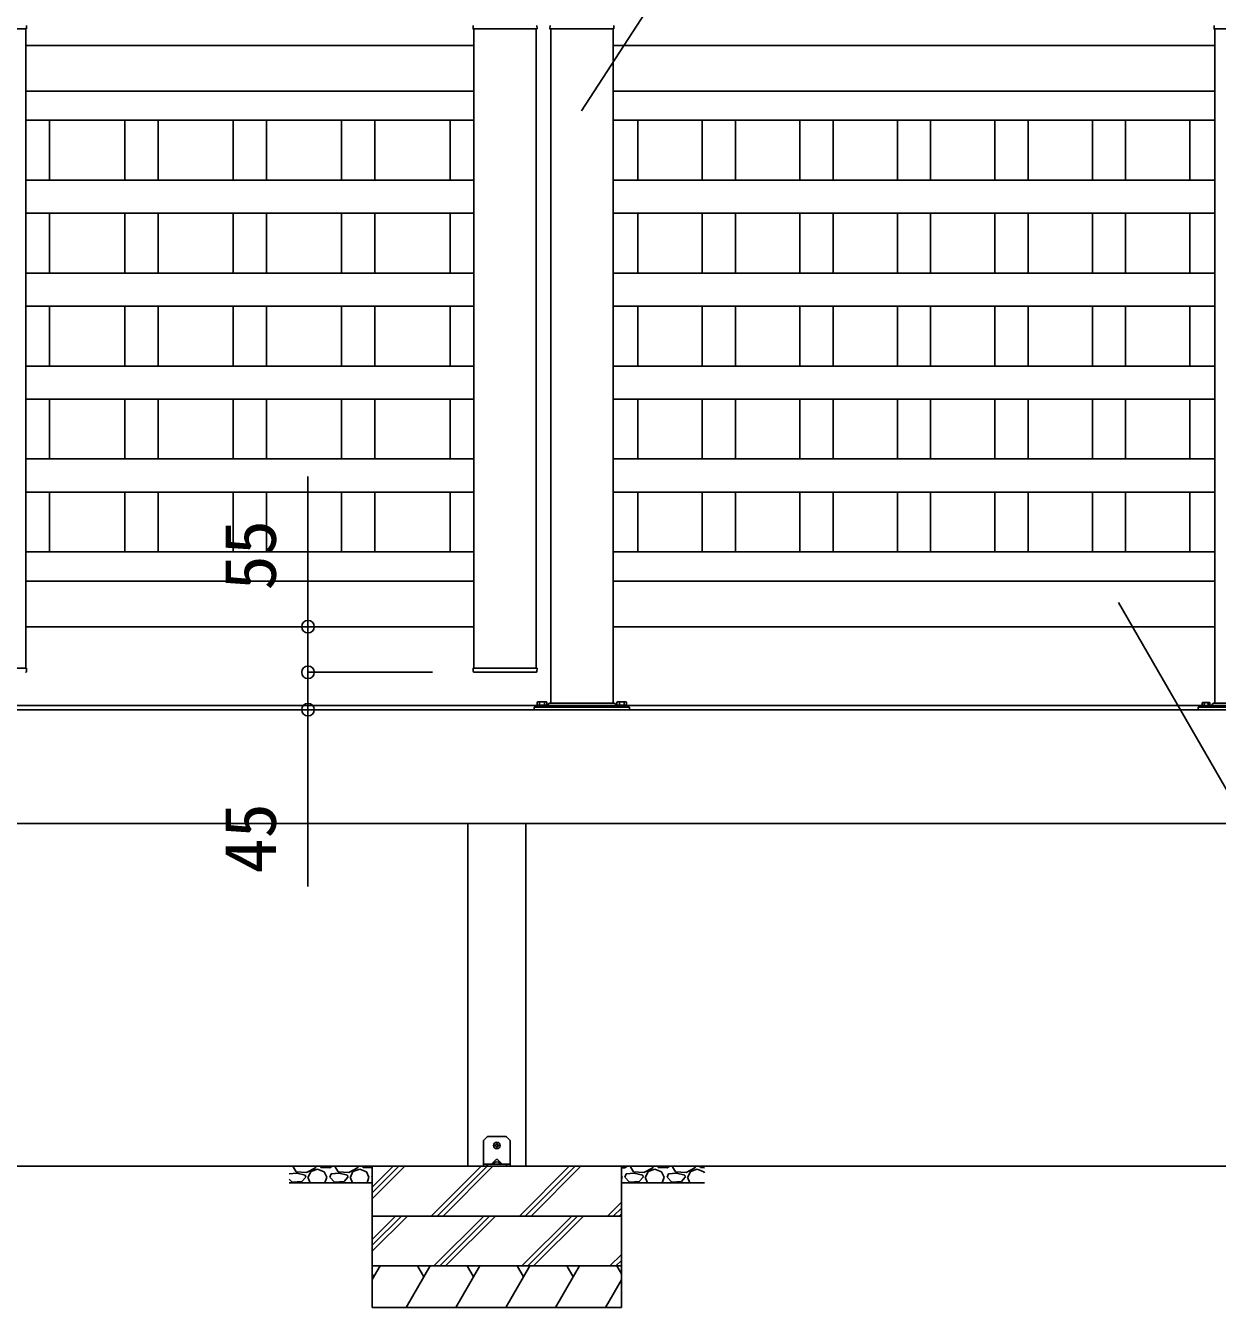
# Model space of a CAD drawing. Units: millimetres, scale not verified. Extents: x -4375 to 4375, y -6502 to 6475.
# Drawn here: x -568 to 868, y 78 to 1622 of the extents above; entities that cross this region are included whole.
import ezdxf
from ezdxf.enums import TextEntityAlignment as Align

# ---------------------------------------------------------------- set-up
doc = ezdxf.new("R2010")
doc.units = ezdxf.units.MM
doc.header["$LTSCALE"] = 30
for name, color, linetype in [('0-2_YKK_13', 4, 'Continuous'), ('0-3_YKK_A1', 4, 'Continuous'), ('0-4_YKK_D', 6, 'Continuous')]:
    doc.layers.add(name, color=color, linetype=linetype)
doc.styles.add('ＭＳ ゴシック', font='')
doc.styles.get('ＭＳ ゴシック').set_extended_font_data('MS Gothic')

msp = doc.modelspace()

# ---------------------------------------------------------------- linework, layer by layer
at = {"layer": '0-2_YKK_13'}
for p, q in [((-11.59, 283.61), (-16, 279.2)), ((-16, 251.2), (-16, 279.2)), ((10.17, 284.2), (-10.17, 284.2)), ((16, 279.2), (11.59, 283.61)), ((16, 251.2), (16, 279.2)), ((-2.24, 273.7), (-1.14, 273.72)), ((-2.24, 272.7), (-1.14, 272.68)), ((-1.14, 273.72), (-0.62, 273.82)), ((-1.14, 272.68), (-0.62, 272.58)), ((-0.52, 274.34), (-0.62, 273.82)), ((-0.52, 272.06), (-0.62, 272.58)), ((-0.5, 275.44), (-0.52, 274.34)), ((-0.5, 270.96), (-0.52, 272.06)), ((0.5, 275.44), (0.52, 274.34)), ((0.5, 270.96), (0.52, 272.06)), ((0.52, 274.34), (0.62, 273.82)), ((0.52, 272.06), (0.62, 272.58)), ((1.14, 273.72), (0.62, 273.82)), ((1.14, 272.68), (0.62, 272.58)), ((2.24, 273.7), (1.14, 273.72)), ((2.24, 272.7), (1.14, 272.68)), ((-16, 250.7), (-16, 251.2)), ((-11.59, 248.2), (-16, 248.2)), ((-11.59, 250.7), (-10.17, 250.7)), ((-11.59, 248.2), (-11.59, 250.7)), ((-10.17, 248.2), (-11.59, 248.2)), ((10.17, 250.7), (-10.17, 250.7)), ((10.17, 248.2), (-10.17, 248.2)), ((-1.44, 255.66), (-5.9, 251.2)), ((-4, 251.62), (-4, 251.2)), ((-3.5, 250.7), (3.5, 250.7)), ((5.9, 251.2), (1.44, 255.66)), ((4, 251.62), (4, 251.2)), ((10.17, 250.7), (11.59, 250.7)), ((11.59, 248.2), (10.17, 248.2)), ((11.59, 250.7), (16, 250.7)), ((11.59, 250.7), (11.59, 248.2)), ((16, 248.2), (11.59, 248.2)), ((16, 251.2), (16, 250.7)), ((16, 250.7), (16, 248.2))]:
    msp.add_line(p, q, dxfattribs=at)
msp.add_lwpolyline([(-16, 248.2), (-16, 250.7), (-11.59, 250.7)], dxfattribs=at)
msp.add_circle((0, 273.2), 4, dxfattribs=at)
for centre, radius, start, end in [((-10.17, 282.2), 2, 90, 135), ((10.17, 282.2), 2, 45, 90), ((0, 273.2), 2.3, 167.44414, 192.55586), ((0, 273.2), 2.3, 77.44414, 102.55586), ((0, 273.2), 2.3, 257.44414, 282.55586), ((0, 273.2), 2.3, 347.44414, 12.55586), ((-3, 251.62), 1, 126.03188, 180), ((-3.5, 251.2), 0.5, 180, 270), ((0, 247.5), 6.1, 53.96812, 126.03188), ((3.5, 251.2), 0.5, 270, 0), ((3, 251.62), 1, 0, 53.96812)]:
    msp.add_arc(centre, radius, start, end, dxfattribs=at)
for centre, major_axis, ratio, start_param, end_param in [((-5.4, 251.2), (0.688, 0.425), 0.381966, 2.1243707, 3.695167), ((0, 252.77), (0, -3.54), 0.707107, 2.5261129, 3.7570724), ((5.4, 251.2), (0.688, -0.425), 0.381966, 5.7296109, 7.3004073)]:
    msp.add_ellipse(centre, major_axis=major_axis, ratio=ratio, start_param=start_param, end_param=end_param, dxfattribs=at)
at = {"layer": '0-3_YKK_A1'}
for p, q in [((-566.5, 1618.2), (-566.71, 1622.25)), ((48.5, 1618.2), (48.29, 1622.25)), ((141, 1618.2), (140.79, 1622.25)), ((-567.5, 848.2), (-567.5, 1618.2)), ((-27.5, 848.2), (-27.5, 1618.2)), ((47.5, 848.2), (47.5, 1618.2)), ((65, 806.2), (65, 1618.2)), ((140, 1618.2), (140, 806.2)), ((865, 1618.2), (865, 806.2)), ((-567.5, 1598.2), (-27.5, 1598.2)), ((865, 1598.2), (140, 1598.2)), ((-567.5, 1543.2), (-27.5, 1543.2)), ((865, 1543.2), (140, 1543.2)), ((-567.5, 1508.2), (-27.5, 1508.2)), ((-539, 1436.2), (-539, 1508.2)), ((-448, 1436.2), (-448, 1508.2)), ((-408, 1436.2), (-408, 1508.2)), ((-317.5, 1436.2), (-317.5, 1508.2)), ((-277.5, 1436.2), (-277.5, 1508.2)), ((-187, 1436.2), (-187, 1508.2)), ((-147, 1436.2), (-147, 1508.2)), ((-56, 1508.2), (-56, 1436.2)), ((140, 1508.2), (865, 1508.2)), ((170, 1508.2), (170, 1436.2)), ((247.5, 1508.2), (247.5, 1436.2)), ((287.5, 1508.2), (287.5, 1436.2)), ((287.5, 1508.2), (287.5, 1436.2)), ((365, 1508.2), (365, 1436.2)), ((405, 1508.2), (405, 1436.2)), ((405, 1508.2), (405, 1436.2)), ((482.5, 1508.2), (482.5, 1436.2)), ((522.5, 1508.2), (522.5, 1436.2)), ((522.5, 1508.2), (522.5, 1436.2)), ((600, 1508.2), (600, 1436.2)), ((640, 1508.2), (640, 1436.2)), ((640, 1508.2), (640, 1436.2)), ((717.5, 1508.2), (717.5, 1436.2)), ((757.5, 1508.2), (757.5, 1436.2)), ((835, 1508.2), (835, 1436.2)), ((-567.5, 1436.2), (-27.5, 1436.2)), ((140, 1436.2), (865, 1436.2)), ((-567.5, 1396.2), (-27.5, 1396.2)), ((-539, 1324.2), (-539, 1396.2)), ((-448, 1324.2), (-448, 1396.2)), ((-408, 1324.2), (-408, 1396.2)), ((-317.5, 1324.2), (-317.5, 1396.2)), ((-277.5, 1324.2), (-277.5, 1396.2)), ((-187, 1324.2), (-187, 1396.2)), ((-147, 1324.2), (-147, 1396.2)), ((-56, 1396.2), (-56, 1324.2)), ((140, 1396.2), (865, 1396.2)), ((170, 1396.2), (170, 1324.2)), ((247.5, 1396.2), (247.5, 1324.2)), ((287.5, 1396.2), (287.5, 1324.2)), ((287.5, 1396.2), (287.5, 1324.2)), ((365, 1396.2), (365, 1324.2)), ((405, 1396.2), (405, 1324.2)), ((405, 1396.2), (405, 1324.2)), ((482.5, 1396.2), (482.5, 1324.2)), ((522.5, 1396.2), (522.5, 1324.2)), ((522.5, 1396.2), (522.5, 1324.2)), ((600, 1396.2), (600, 1324.2)), ((640, 1396.2), (640, 1324.2)), ((640, 1396.2), (640, 1324.2)), ((717.5, 1396.2), (717.5, 1324.2)), ((757.5, 1396.2), (757.5, 1324.2)), ((835, 1396.2), (835, 1324.2)), ((-567.5, 1324.2), (-27.5, 1324.2)), ((140, 1324.2), (865, 1324.2)), ((-567.5, 1284.2), (-27.5, 1284.2)), ((-539, 1212.2), (-539, 1284.2)), ((-448, 1212.2), (-448, 1284.2)), ((-408, 1212.2), (-408, 1284.2)), ((-317.5, 1212.2), (-317.5, 1284.2)), ((-277.5, 1212.2), (-277.5, 1284.2)), ((-187, 1212.2), (-187, 1284.2)), ((-147, 1212.2), (-147, 1284.2)), ((-56, 1284.2), (-56, 1212.2)), ((140, 1284.2), (865, 1284.2)), ((170, 1284.2), (170, 1212.2)), ((247.5, 1284.2), (247.5, 1212.2)), ((287.5, 1284.2), (287.5, 1212.2)), ((287.5, 1284.2), (287.5, 1212.2)), ((365, 1284.2), (365, 1212.2)), ((405, 1284.2), (405, 1212.2)), ((405, 1284.2), (405, 1212.2)), ((482.5, 1284.2), (482.5, 1212.2)), ((522.5, 1284.2), (522.5, 1212.2)), ((522.5, 1284.2), (522.5, 1212.2)), ((600, 1284.2), (600, 1212.2)), ((640, 1284.2), (640, 1212.2)), ((640, 1284.2), (640, 1212.2)), ((717.5, 1284.2), (717.5, 1212.2)), ((757.5, 1284.2), (757.5, 1212.2)), ((835, 1284.2), (835, 1212.2)), ((-567.5, 1212.2), (-27.5, 1212.2)), ((140, 1212.2), (865, 1212.2)), ((-567.5, 1172.2), (-27.5, 1172.2)), ((-539, 1100.2), (-539, 1172.2)), ((-448, 1100.2), (-448, 1172.2)), ((-408, 1100.2), (-408, 1172.2)), ((-317.5, 1100.2), (-317.5, 1172.2)), ((-277.5, 1100.2), (-277.5, 1172.2)), ((-187, 1100.2), (-187, 1172.2)), ((-147, 1100.2), (-147, 1172.2)), ((-56, 1172.2), (-56, 1100.2)), ((140, 1172.2), (865, 1172.2)), ((170, 1172.2), (170, 1100.2)), ((247.5, 1172.2), (247.5, 1100.2)), ((287.5, 1172.2), (287.5, 1100.2)), ((287.5, 1172.2), (287.5, 1100.2)), ((365, 1172.2), (365, 1100.2)), ((405, 1172.2), (405, 1100.2)), ((405, 1172.2), (405, 1100.2)), ((482.5, 1172.2), (482.5, 1100.2)), ((522.5, 1172.2), (522.5, 1100.2)), ((522.5, 1172.2), (522.5, 1100.2)), ((600, 1172.2), (600, 1100.2)), ((640, 1172.2), (640, 1100.2)), ((640, 1172.2), (640, 1100.2)), ((717.5, 1172.2), (717.5, 1100.2)), ((757.5, 1172.2), (757.5, 1100.2)), ((835, 1172.2), (835, 1100.2)), ((-567.5, 1100.2), (-27.5, 1100.2)), ((140, 1100.2), (865, 1100.2)), ((-567.5, 1060.2), (-27.5, 1060.2)), ((-539, 988.2), (-539, 1060.2)), ((-448, 988.2), (-448, 1060.2)), ((-408, 988.2), (-408, 1060.2)), ((-317.5, 988.2), (-317.5, 1060.2)), ((-277.5, 988.2), (-277.5, 1060.2)), ((-187, 988.2), (-187, 1060.2)), ((-147, 988.2), (-147, 1060.2)), ((-56, 1060.2), (-56, 988.2)), ((140, 1060.2), (865, 1060.2)), ((170, 1060.2), (170, 988.2)), ((247.5, 1060.2), (247.5, 988.2)), ((287.5, 1060.2), (287.5, 988.2)), ((287.5, 1060.2), (287.5, 988.2)), ((365, 1060.2), (365, 988.2)), ((405, 1060.2), (405, 988.2)), ((405, 1060.2), (405, 988.2)), ((482.5, 1060.2), (482.5, 988.2)), ((522.5, 1060.2), (522.5, 988.2)), ((522.5, 1060.2), (522.5, 988.2)), ((600, 1060.2), (600, 988.2)), ((640, 1060.2), (640, 988.2)), ((640, 1060.2), (640, 988.2)), ((717.5, 1060.2), (717.5, 988.2)), ((757.5, 1060.2), (757.5, 988.2)), ((835, 1060.2), (835, 988.2)), ((-567.5, 988.2), (-27.5, 988.2)), ((140, 988.2), (865, 988.2)), ((-567.5, 953.2), (-27.5, 953.2)), ((140, 953.2), (865, 953.2)), ((-567.5, 898.2), (-27.5, 898.2)), ((140, 898.2), (865, 898.2)), ((-566.5, 848.2), (-566.71, 844.15)), ((47.29, 843.2), (-27.29, 843.2)), ((48.5, 848.2), (48.29, 844.15)), ((1824.5, 803.2), (-1824.5, 803.2)), ((-1824.5, 803.2), (1824.5, 803.2)), ((49.5, 807.62), (48.73, 807.17)), ((48.73, 807.17), (48.73, 803.62)), ((48.73, 803.62), (60.27, 803.62)), ((48.8, 803.62), (48.8, 802.4)), ((49.5, 807.62), (59.5, 807.62)), ((51.61, 807.17), (51.61, 803.62)), ((57.39, 807.17), (57.39, 803.62)), ((59.5, 807.62), (60.27, 807.17)), ((60.2, 803.62), (60.2, 802.4)), ((60.27, 807.17), (60.27, 803.62)), ((61.58, 804.35), (60.46, 802.4)), ((140.22, 806.2), (64.78, 806.2)), ((143.42, 804.35), (144.54, 802.4)), ((145.5, 807.62), (144.73, 807.17)), ((144.73, 807.17), (144.73, 803.62)), ((156.27, 803.62), (144.73, 803.62)), ((144.8, 803.62), (144.8, 802.4)), ((155.5, 807.62), (145.5, 807.62)), ((147.61, 807.17), (147.61, 803.62)), ((153.39, 807.17), (153.39, 803.62)), ((155.5, 807.62), (156.27, 807.17)), ((156.2, 803.62), (156.2, 802.4)), ((156.27, 807.17), (156.27, 803.62)), ((849.8, 803.2), (859.2, 803.2)), ((849.8, 802.2), (849.8, 803.2)), ((850.5, 806.7), (849.88, 806.34)), ((849.88, 803.2), (849.88, 806.34)), ((850.5, 806.7), (858.5, 806.7)), ((852, 803.2), (857, 803.2)), ((852.19, 803.2), (852.19, 806.34)), ((852.24, 802.2), (852.24, 803.2)), ((856.76, 802.2), (856.76, 803.2)), ((856.81, 803.2), (856.81, 806.34)), ((858.5, 806.7), (859.12, 806.34)), ((859.12, 803.2), (859.12, 806.34)), ((859.2, 803.2), (859.2, 802.2)), ((861.58, 804.35), (860.34, 802.2)), ((940.22, 806.2), (864.78, 806.2)), ((-1824.5, 798.2), (1824.5, 798.2)), ((160, 801.4), (45, 801.4)), ((45, 801.4), (45, 798.2)), ((45, 798.2), (160, 798.2)), ((48, 802.4), (61, 802.4)), ((48, 801.4), (48, 802.4)), ((61, 801.4), (48, 801.4)), ((61, 802.4), (61, 801.4)), ((157, 802.4), (144, 802.4)), ((144, 802.4), (144, 801.4)), ((144, 801.4), (157, 801.4)), ((157, 801.4), (157, 802.4)), ((160, 798.2), (160, 801.4)), ((960, 801.4), (845, 801.4)), ((845, 801.4), (845, 798.2)), ((845, 798.2), (960, 798.2)), ((-1824.5, 661.2), (1824.5, 661.2)), ((-35, 661.2), (-35, 248.2)), ((35, 661.2), (35, 248.2)), ((35, 661.2), (35, 248.2)), ((2024.5, 248.2), (-2113.81, 248.2)), ((-150, 248.2), (-250, 248.2)), ((-250, 247.67), (-249.31, 248.2)), ((-245.42, 247.63), (-244.9, 248.2)), ((-241.86, 241.53), (-245.42, 247.63)), ((-217.9, 248.2), (-218.5, 246.1)), ((-212.56, 248.2), (-211.89, 246.61)), ((-201.22, 246.1), (-198.51, 248.2)), ((-194.62, 247.63), (-194.1, 248.2)), ((-191.06, 241.53), (-194.62, 247.63)), ((-167.1, 248.2), (-167.7, 246.1)), ((-161.76, 248.2), (-161.09, 246.61)), ((-150, 223.16), (-124.96, 248.2)), ((-150, 216.08), (-117.88, 248.2)), ((-150, 209.01), (-110.81, 248.2)), ((-78.89, 188.2), (-18.89, 248.2)), ((-71.82, 188.2), (-11.82, 248.2)), ((-64.75, 188.2), (-4.75, 248.2)), ((35.08, 248.2), (-35.08, 248.2)), ((27.18, 188.2), (87.18, 248.2)), ((34.25, 188.2), (94.25, 248.2)), ((41.32, 188.2), (101.32, 248.2)), ((150, 248.2), (250, 248.2)), ((154.38, 246.1), (157.09, 248.2)), ((160.98, 247.63), (161.5, 248.2)), ((164.54, 241.53), (160.98, 247.63)), ((188.5, 248.2), (187.9, 246.1)), ((193.84, 248.2), (194.51, 246.61)), ((205.18, 246.1), (207.89, 248.2)), ((211.78, 247.63), (212.3, 248.2)), ((215.34, 241.53), (211.78, 247.63)), ((239.3, 248.2), (238.7, 246.1)), ((244.64, 248.2), (245.31, 246.61)), ((-240.85, 240.01), (-250, 239.04)), ((-246.44, 228.83), (-250, 232.72)), ((-229.16, 240.52), (-241.86, 241.53)), ((-230.69, 237.47), (-240.85, 240.01)), ((-230.18, 234.93), (-234.75, 229.85)), ((-230.18, 234.93), (-230.69, 237.47)), ((-218.5, 246.1), (-229.16, 240.52)), ((-227.64, 234.93), (-224.76, 228.2)), ((-227.13, 234.93), (-224.08, 242.04)), ((-224.08, 242.04), (-215.96, 244.58)), ((-215.96, 244.58), (-207.83, 241.53)), ((-211.89, 246.61), (-201.22, 246.1)), ((-207.83, 241.53), (-204.78, 234.93)), ((-207.18, 228.2), (-204.78, 234.93)), ((-201.22, 234.93), (-199.7, 238.99)), ((-195.64, 228.83), (-201.22, 234.93)), ((-190.05, 240.01), (-199.7, 238.99)), ((-178.36, 240.52), (-191.06, 241.53)), ((-179.89, 237.47), (-190.05, 240.01)), ((-179.38, 234.93), (-183.95, 229.85)), ((-179.38, 234.93), (-179.89, 237.47)), ((-167.7, 246.1), (-178.36, 240.52)), ((-176.84, 234.93), (-173.96, 228.2)), ((-176.33, 234.93), (-173.28, 242.04)), ((-173.28, 242.04), (-165.16, 244.58)), ((-165.16, 244.58), (-157.03, 241.53)), ((-161.09, 246.61), (-150.42, 246.1)), ((-157.03, 241.53), (-153.98, 234.93)), ((-156.38, 228.2), (-153.98, 234.93)), ((-150.42, 246.1), (-150, 246.43)), ((-150.42, 234.93), (-150, 236.06)), ((-150, 234.47), (-150.42, 234.93)), ((150, 246.31), (154.38, 246.1)), ((150, 236.71), (150.82, 234.93)), ((150, 232.63), (150.82, 234.93)), ((154.38, 234.93), (155.9, 238.99)), ((159.96, 228.83), (154.38, 234.93)), ((165.55, 240.01), (155.9, 238.99)), ((177.24, 240.52), (164.54, 241.53)), ((175.71, 237.47), (165.55, 240.01)), ((176.22, 234.93), (171.65, 229.85)), ((176.22, 234.93), (175.71, 237.47)), ((187.9, 246.1), (177.24, 240.52)), ((178.76, 234.93), (181.64, 228.2)), ((179.27, 234.93), (182.32, 242.04)), ((182.32, 242.04), (190.44, 244.58)), ((190.44, 244.58), (198.57, 241.53)), ((194.51, 246.61), (205.18, 246.1)), ((198.57, 241.53), (201.62, 234.93)), ((199.22, 228.2), (201.62, 234.93)), ((205.18, 234.93), (206.7, 238.99)), ((210.76, 228.83), (205.18, 234.93)), ((216.35, 240.01), (206.7, 238.99)), ((228.04, 240.52), (215.34, 241.53)), ((226.51, 237.47), (216.35, 240.01)), ((227.02, 234.93), (222.45, 229.85)), ((227.02, 234.93), (226.51, 237.47)), ((238.7, 246.1), (228.04, 240.52)), ((229.56, 234.93), (232.44, 228.2)), ((230.07, 234.93), (233.12, 242.04)), ((233.12, 242.04), (241.24, 244.58)), ((241.24, 244.58), (249.37, 241.53)), ((245.31, 246.61), (250, 246.39)), ((249.37, 241.53), (250, 240.17)), ((-150, 228.2), (-250, 228.2)), ((-234.75, 229.85), (-246.44, 228.83)), ((-183.95, 229.85), (-195.64, 228.83)), ((150, 228.2), (250, 228.2)), ((171.65, 229.85), (159.96, 228.83)), ((222.45, 229.85), (210.76, 228.83)), ((133.24, 188.2), (150, 204.96)), ((-150, 188.2), (150, 188.2)), ((-150, 160.09), (-121.89, 188.2)), ((-150, 153.02), (-114.82, 188.2)), ((-150, 145.95), (-107.75, 188.2)), ((-75.83, 128.2), (-15.83, 188.2)), ((-68.76, 128.2), (-8.76, 188.2)), ((-61.69, 128.2), (-1.69, 188.2)), ((30.24, 128.2), (90.24, 188.2)), ((37.31, 128.2), (97.31, 188.2)), ((44.38, 128.2), (104.38, 188.2)), ((140.31, 188.2), (150, 197.89)), ((147.38, 188.2), (150, 190.82)), ((136.3, 128.2), (150, 141.9)), ((-150, 111.66), (-140.45, 128.2)), ((-109.28, 78.2), (-80.41, 128.2)), ((-95.63, 128.2), (-88.02, 115.02)), ((-49.23, 78.2), (-20.36, 128.2)), ((-35.59, 128.2), (-27.97, 115.02)), ((10.81, 78.2), (39.68, 128.2)), ((24.46, 128.2), (32.07, 115.02)), ((70.86, 78.2), (99.72, 128.2)), ((84.5, 128.2), (92.11, 115.02)), ((143.37, 128.2), (150, 134.83)), ((144.55, 128.2), (150, 118.76)), ((-150, 118.37), (-148.06, 115.02)), ((130.9, 78.2), (150, 111.28))]:
    msp.add_line(p, q, dxfattribs=at)
for points in [[(-566.5, 1618.2), (-643.5, 1618.2), (-643.29, 1622.25)], [(48.5, 1618.2), (-28.5, 1618.2), (-28.29, 1622.25)], [(141, 1618.2), (64, 1618.2), (64.21, 1622.25)], [(941, 1618.2), (864, 1618.2), (864.21, 1622.25)], [(-566.5, 848.2), (-643.5, 848.2), (-643.29, 844.15)], [(48.5, 848.2), (-28.5, 848.2), (-28.29, 844.15)], [(150, 188.2), (-150, 188.2), (150, 188.2)], [(150, 188.2), (150, 128.2), (-150, 128.2), (-150, 188.2)]]:
    msp.add_lwpolyline(points, dxfattribs=at)
for points in [[(860.5, 801.4), (848.5, 801.4), (848.5, 802.2), (860.5, 802.2)], [(-150, 248.2), (150, 248.2), (150, 188.2), (-150, 188.2)], [(-150, 128.2), (150, 128.2), (150, 78.2), (-150, 78.2)]]:
    msp.add_lwpolyline(points, close=True, dxfattribs=at)
for centre, radius, start, end in [((-567.71, 844.2), 1, 270, 357), ((-27.29, 844.2), 1, 183, 270), ((47.29, 844.2), 1, 270, 357), ((50.17, 805.06), 2.56, 55.61708, 124.38292), ((54.5, 798.06), 9.55, 72.41276, 107.58724), ((58.83, 805.06), 2.56, 55.61708, 124.38292), ((64.79, 802.5), 3.7, 90, 149.99999), ((140.21, 802.5), 3.7, 30.00001, 90), ((146.17, 805.06), 2.56, 55.61708, 124.38291), ((150.5, 798.06), 9.55, 72.41275, 107.58723), ((154.83, 805.06), 2.56, 55.61708, 124.38291), ((851.04, 804.66), 2.04, 55.61575, 124.38425), ((854.5, 799.06), 7.64, 72.41205, 107.58795), ((857.96, 804.66), 2.04, 55.61575, 124.38425), ((864.79, 802.5), 3.7, 90, 149.99999)]:
    msp.add_arc(centre, radius, start, end, dxfattribs=at)
at = {"layer": '0-4_YKK_D'}
msp.add_line((-77.5, 843.2), (-228.5, 843.2), dxfattribs=at)
msp.add_line((-77.5, 843.2), (-228.5, 843.2), dxfattribs=at)
for points in [[(101.82, 1519.47), (428.95, 2023.2), (1218.54, 2023.2)], [(-227.5, 843.2), (-227.5, 898.2), (-227.5, 1079.28)], [(748.89, 927.51), (1018.11, 461.2), (1418.1, 461.2)], [(-227.5, 843.2), (-227.5, 798.2), (-227.5, 585.19)]]:
    msp.add_lwpolyline(points, dxfattribs=at)
for centre in [(-227.5, 898.2), (-227.5, 843.2), (-227.5, 843.2), (-227.5, 798.2)]:
    msp.add_circle(centre, 7.5, dxfattribs=at)

# ---------------------------------------------------------------- texts
at = {"layer": '0-4_YKK_D', "style": 'ＭＳ ゴシック'}
for s, p in [('55', (-247.5, 941.92)), ('45', (-247.5, 600.84))]:
    msp.add_text(s, height=62.32, rotation=90, dxfattribs=at).set_placement(p, align=Align.BOTTOM_LEFT)

doc.saveas('drawing.dxf')
